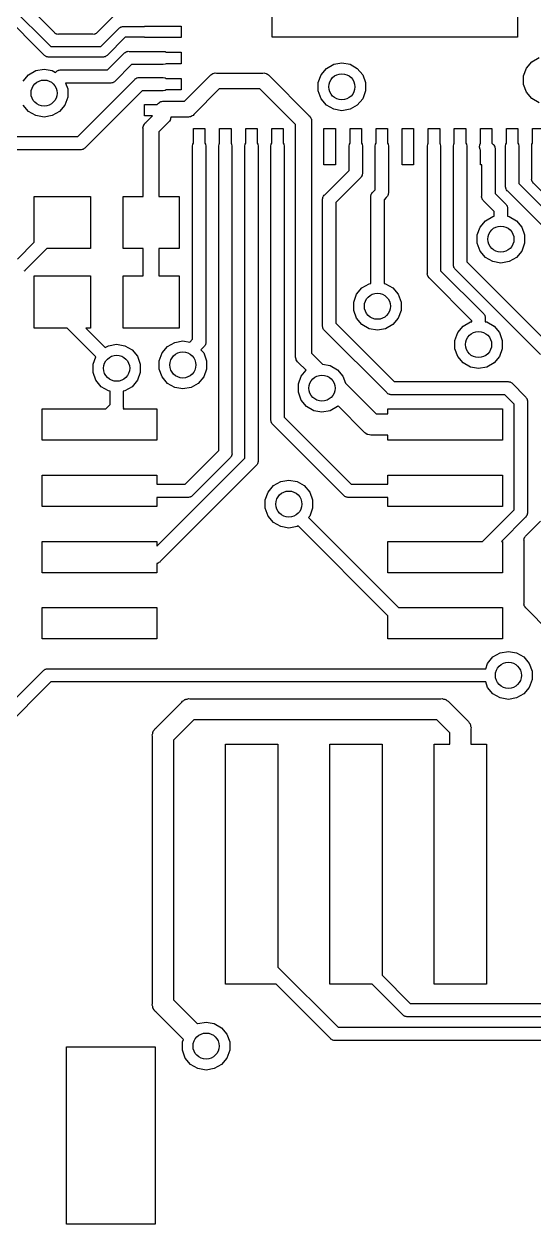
# Model space of a CAD drawing. Extents: x 106.7 to 190.8, y -131.8 to -78.3.
# Drawn here: x 141.14 to 150.91, y -131.76 to -108.75 of the extents above; entities that cross this region are included whole.
import ezdxf

# ---------------------------------------------------------------- set-up
doc = ezdxf.new("R2010")
doc.units = 0
doc.header["$MEASUREMENT"] = 0
doc.layers.add('BLACK', color=7, linetype='CONTINUOUS')

msp = doc.modelspace()

# ---------------------------------------------------------------- linework, layer by layer
at = {"layer": 'BLACK', "linetype": 'CONTINUOUS'}
for p, q in [((145.897, -109.005), (145.897, -104.305)), ((150.597, -104.305), (150.597, -109.005)), ((141.719, -108.918), (141.003, -108.202)), ((141.532, -109.354), (140.737, -108.56)), ((140.881, -108.416), (141.649, -109.184)), ((142.95, -108.506), (142.539, -108.918)), ((142.96, -108.836), (142.969, -108.826)), ((142.969, -108.826), (142.98, -108.819)), ((142.98, -108.819), (142.991, -108.811)), ((142.991, -108.811), (142.996, -108.81)), ((142.996, -108.81), (143, -108.808)), ((143, -108.808), (143.013, -108.805)), ((143.013, -108.805), (143.026, -108.802)), ((143.026, -108.802), (143.04, -108.803)), ((143.04, -108.803), (143.447, -108.803)), ((143.447, -108.803), (143.447, -108.795)), ((143.447, -108.795), (144.147, -108.795)), ((144.147, -108.795), (144.147, -109.015)), ((141.728, -108.928), (141.719, -108.918)), ((141.739, -108.935), (141.728, -108.928)), ((141.75, -108.943), (141.739, -108.935)), ((141.755, -108.944), (141.75, -108.943)), ((141.759, -108.946), (141.755, -108.944)), ((141.772, -108.948), (141.759, -108.946)), ((141.785, -108.952), (141.772, -108.948)), ((141.798, -108.951), (141.785, -108.952)), ((142.459, -108.951), (141.798, -108.951)), ((142.473, -108.952), (142.459, -108.951)), ((142.486, -108.948), (142.473, -108.952)), ((142.499, -108.946), (142.486, -108.948)), ((142.503, -108.944), (142.499, -108.946)), ((142.507, -108.943), (142.503, -108.944)), ((142.518, -108.935), (142.507, -108.943)), ((142.53, -108.928), (142.518, -108.935)), ((142.539, -108.918), (142.53, -108.928)), ((142.612, -109.184), (142.96, -108.836)), ((143.077, -109.006), (142.729, -109.354)), ((143.447, -109.006), (143.077, -109.006)), ((143.447, -109.015), (143.447, -109.006)), ((144.147, -109.015), (143.447, -109.015)), ((150.597, -109.005), (145.897, -109.005)), ((141.649, -109.184), (142.612, -109.184)), ((143.079, -109.297), (143.093, -109.288)), ((143.093, -109.288), (143.099, -109.286)), ((143.099, -109.286), (143.103, -109.283)), ((143.103, -109.283), (143.12, -109.28)), ((143.12, -109.28), (143.136, -109.276)), ((143.136, -109.276), (143.153, -109.278)), ((143.153, -109.278), (143.808, -109.278)), ((143.808, -109.278), (143.841, -109.283)), ((143.841, -109.283), (143.861, -109.295)), ((141.541, -109.365), (141.532, -109.354)), ((141.552, -109.371), (141.541, -109.365)), ((141.563, -109.379), (141.552, -109.371)), ((141.568, -109.38), (141.563, -109.379)), ((141.572, -109.383), (141.568, -109.38)), ((141.585, -109.385), (141.572, -109.383)), ((141.598, -109.388), (141.585, -109.385)), ((141.612, -109.387), (141.598, -109.388)), ((142.65, -109.387), (141.612, -109.387)), ((142.663, -109.388), (142.65, -109.387)), ((142.676, -109.385), (142.663, -109.388)), ((142.689, -109.383), (142.676, -109.385)), ((142.693, -109.38), (142.689, -109.383)), ((142.698, -109.379), (142.693, -109.38)), ((142.709, -109.371), (142.698, -109.379)), ((142.72, -109.365), (142.709, -109.371)), ((142.729, -109.354), (142.72, -109.365)), ((142.739, -109.633), (143.054, -109.319)), ((143.054, -109.319), (143.065, -109.306)), ((143.065, -109.306), (143.079, -109.297)), ((143.861, -109.515), (143.841, -109.526)), ((143.861, -109.295), (144.147, -109.295)), ((144.147, -109.515), (143.861, -109.515)), ((144.147, -109.295), (144.147, -109.515)), ((147.074, -109.524), (147.231, -109.496)), ((147.231, -109.496), (147.388, -109.524)), ((150.77, -109.6), (150.872, -109.477)), ((150.872, -109.477), (151.011, -109.397)), ((141.124, -109.848), (141.226, -109.725)), ((141.226, -109.725), (141.365, -109.645)), ((141.365, -109.645), (141.522, -109.617)), ((141.522, -109.617), (141.679, -109.645)), ((141.679, -109.645), (141.74, -109.68)), ((141.74, -109.68), (141.746, -109.674)), ((141.746, -109.674), (141.757, -109.661)), ((141.757, -109.661), (141.771, -109.653)), ((141.771, -109.653), (141.785, -109.643)), ((141.785, -109.643), (141.791, -109.642)), ((141.791, -109.642), (141.795, -109.639)), ((141.795, -109.639), (141.812, -109.636)), ((141.812, -109.636), (141.828, -109.632)), ((141.828, -109.632), (141.845, -109.633)), ((141.845, -109.633), (142.739, -109.633)), ((143.2, -109.532), (142.886, -109.846)), ((143.808, -109.532), (143.2, -109.532)), ((143.841, -109.526), (143.808, -109.532)), ((144.214, -110.235), (144.706, -109.743)), ((144.706, -109.743), (144.719, -109.728)), ((144.719, -109.728), (144.736, -109.718)), ((144.736, -109.718), (144.753, -109.706)), ((144.753, -109.706), (144.759, -109.704)), ((144.759, -109.704), (144.765, -109.701)), ((144.765, -109.701), (144.785, -109.698)), ((144.785, -109.698), (144.805, -109.692)), ((144.805, -109.692), (144.825, -109.694)), ((144.825, -109.694), (145.717, -109.694)), ((145.717, -109.694), (145.737, -109.692)), ((145.737, -109.692), (145.757, -109.698)), ((145.757, -109.698), (145.777, -109.701)), ((145.777, -109.701), (145.783, -109.704)), ((145.783, -109.704), (145.789, -109.706)), ((145.789, -109.706), (145.806, -109.718)), ((145.806, -109.718), (145.823, -109.728)), ((145.823, -109.728), (145.836, -109.743)), ((145.836, -109.743), (146.6, -110.507)), ((146.778, -109.877), (146.833, -109.727)), ((146.833, -109.727), (146.935, -109.604)), ((146.935, -109.604), (147.074, -109.524)), ((147.388, -109.524), (147.527, -109.604)), ((147.527, -109.604), (147.63, -109.727)), ((147.63, -109.727), (147.684, -109.877)), ((150.715, -109.75), (150.77, -109.6)), ((150.715, -109.91), (150.715, -109.75)), ((142.787, -109.887), (141.935, -109.887)), ((141.935, -109.887), (141.975, -109.998)), ((142.168, -110.909), (143.259, -109.819)), ((142.803, -109.889), (142.787, -109.887)), ((142.82, -109.884), (142.803, -109.889)), ((142.836, -109.881), (142.82, -109.884)), ((142.841, -109.878), (142.836, -109.881)), ((142.847, -109.877), (142.841, -109.878)), ((142.86, -109.867), (142.847, -109.877)), ((142.875, -109.859), (142.86, -109.867)), ((142.886, -109.846), (142.875, -109.859)), ((143.259, -109.819), (143.27, -109.806)), ((143.27, -109.806), (143.284, -109.797)), ((143.284, -109.797), (143.298, -109.788)), ((143.298, -109.788), (143.304, -109.786)), ((143.304, -109.786), (143.308, -109.783)), ((143.308, -109.783), (143.325, -109.78)), ((143.325, -109.78), (143.341, -109.776)), ((143.341, -109.776), (143.358, -109.778)), ((143.358, -109.778), (143.808, -109.778)), ((143.808, -109.778), (143.841, -109.783)), ((143.841, -109.783), (143.861, -109.795)), ((143.861, -109.795), (144.147, -109.795)), ((144.147, -109.795), (144.147, -110.015)), ((146.778, -110.037), (146.778, -109.877)), ((147.684, -109.877), (147.684, -110.037)), ((150.77, -110.06), (150.715, -109.91)), ((141.975, -110.158), (141.921, -110.308)), ((141.975, -109.998), (141.975, -110.158)), ((143.405, -110.032), (142.315, -111.122)), ((143.808, -110.032), (143.405, -110.032)), ((143.841, -110.026), (143.808, -110.032)), ((143.861, -110.015), (143.841, -110.026)), ((144.147, -110.015), (143.861, -110.015)), ((144.881, -109.999), (144.39, -110.49)), ((145.661, -109.999), (144.881, -109.999)), ((146.345, -110.683), (145.661, -109.999)), ((146.833, -110.187), (146.778, -110.037)), ((146.935, -110.309), (146.833, -110.187)), ((147.63, -110.187), (147.527, -110.309)), ((147.684, -110.037), (147.63, -110.187)), ((150.872, -110.182), (150.77, -110.06)), ((151.011, -110.262), (150.872, -110.182)), ((141.226, -110.43), (141.124, -110.308)), ((141.365, -110.51), (141.226, -110.43)), ((141.818, -110.43), (141.679, -110.51)), ((141.921, -110.308), (141.818, -110.43)), ((143.447, -110.515), (143.447, -110.295)), ((143.447, -110.295), (143.691, -110.295)), ((143.691, -110.295), (143.694, -110.292)), ((143.694, -110.292), (143.702, -110.284)), ((143.702, -110.284), (143.715, -110.269)), ((143.715, -110.269), (143.733, -110.259)), ((143.733, -110.259), (143.749, -110.247)), ((143.749, -110.247), (143.756, -110.245)), ((143.756, -110.245), (143.762, -110.242)), ((143.762, -110.242), (143.781, -110.238)), ((143.781, -110.238), (143.801, -110.233)), ((143.801, -110.233), (143.821, -110.235)), ((143.821, -110.235), (144.214, -110.235)), ((147.074, -110.389), (146.935, -110.309)), ((147.231, -110.417), (147.074, -110.389)), ((147.388, -110.389), (147.231, -110.417)), ((147.527, -110.309), (147.388, -110.389)), ((141.522, -110.538), (141.365, -110.51)), ((141.679, -110.51), (141.522, -110.538)), ((143.444, -110.674), (143.454, -110.657)), ((143.599, -110.515), (143.447, -110.515)), ((143.454, -110.657), (143.47, -110.644)), ((143.47, -110.644), (143.599, -110.515)), ((143.9, -110.644), (143.725, -110.819)), ((143.916, -110.631), (143.9, -110.644)), ((143.926, -110.614), (143.916, -110.631)), ((143.937, -110.597), (143.926, -110.614)), ((143.939, -110.59), (143.937, -110.597)), ((143.943, -110.585), (143.939, -110.59)), ((143.946, -110.565), (143.943, -110.585)), ((143.951, -110.545), (143.946, -110.565)), ((144.271, -110.54), (143.951, -110.54)), ((143.951, -110.54), (143.951, -110.545)), ((144.291, -110.541), (144.271, -110.54)), ((144.31, -110.536), (144.291, -110.541)), ((144.33, -110.533), (144.31, -110.536)), ((144.336, -110.529), (144.33, -110.533)), ((144.343, -110.527), (144.336, -110.529)), ((144.359, -110.516), (144.343, -110.527)), ((144.377, -110.506), (144.359, -110.516)), ((144.39, -110.49), (144.377, -110.506)), ((146.6, -110.507), (146.616, -110.52)), ((146.616, -110.52), (146.626, -110.538)), ((146.626, -110.538), (146.637, -110.554)), ((146.637, -110.554), (146.639, -110.561)), ((146.639, -110.561), (146.643, -110.567)), ((146.643, -110.567), (146.646, -110.587)), ((146.646, -110.587), (146.651, -110.606)), ((146.651, -110.606), (146.649, -110.626)), ((146.649, -110.626), (146.649, -115.065)), ((143.418, -110.743), (143.424, -110.723)), ((143.42, -110.763), (143.418, -110.743)), ((143.42, -112.06), (143.42, -110.763)), ((143.424, -110.723), (143.427, -110.703)), ((143.427, -110.703), (143.431, -110.697)), ((143.431, -110.697), (143.432, -110.691)), ((143.432, -110.691), (143.444, -110.674)), ((143.725, -110.819), (143.725, -112.06)), ((144.387, -111.041), (144.387, -110.755)), ((144.387, -110.755), (144.607, -110.755)), ((144.607, -110.755), (144.607, -111.041)), ((144.887, -111.041), (144.887, -110.755)), ((144.887, -110.755), (145.107, -110.755)), ((145.107, -110.755), (145.107, -111.041)), ((145.387, -111.041), (145.387, -110.755)), ((145.387, -110.755), (145.607, -110.755)), ((145.607, -110.755), (145.607, -111.041)), ((145.887, -111.041), (145.887, -110.755)), ((145.887, -110.755), (146.107, -110.755)), ((146.107, -110.755), (146.107, -111.041)), ((146.345, -111.091), (146.345, -110.683)), ((146.887, -111.455), (146.887, -110.755)), ((146.887, -110.755), (147.107, -110.755)), ((147.107, -110.755), (147.107, -111.455)), ((147.387, -111.041), (147.387, -110.755)), ((147.387, -110.755), (147.607, -110.755)), ((147.607, -110.755), (147.607, -111.041)), ((147.887, -111.041), (147.887, -110.755)), ((147.887, -110.755), (148.107, -110.755)), ((148.107, -110.755), (148.107, -111.041)), ((148.387, -111.455), (148.387, -110.755)), ((148.387, -110.755), (148.607, -110.755)), ((148.607, -110.755), (148.607, -111.455)), ((148.887, -111.041), (148.887, -110.755)), ((148.887, -110.755), (149.107, -110.755)), ((149.107, -110.755), (149.107, -111.041)), ((149.387, -111.041), (149.387, -110.755)), ((149.387, -110.755), (149.607, -110.755)), ((149.607, -110.755), (149.607, -111.041)), ((149.887, -111.04), (149.887, -110.755)), ((149.887, -110.755), (150.107, -110.755)), ((150.107, -110.755), (150.107, -111.035)), ((150.387, -111.041), (150.387, -110.755)), ((150.387, -110.755), (150.607, -110.755)), ((150.607, -110.755), (150.607, -111.041)), ((150.887, -111.041), (150.887, -110.755)), ((150.887, -110.755), (151.107, -110.755)), ((133.441, -110.909), (142.168, -110.909)), ((142.315, -111.122), (142.304, -111.135)), ((144.37, -111.093), (144.376, -111.06)), ((144.37, -114.797), (144.37, -111.093)), ((144.376, -111.06), (144.387, -111.041)), ((144.607, -111.041), (144.618, -111.06)), ((144.618, -111.06), (144.624, -111.093)), ((144.624, -111.093), (144.624, -114.844)), ((144.87, -111.093), (144.876, -111.06)), ((144.87, -116.933), (144.87, -111.093)), ((144.876, -111.06), (144.887, -111.041)), ((145.107, -111.041), (145.118, -111.06)), ((145.118, -111.06), (145.124, -111.093)), ((145.124, -111.093), (145.124, -116.98)), ((145.37, -111.093), (145.376, -111.06)), ((145.37, -117.079), (145.37, -111.093)), ((145.376, -111.06), (145.387, -111.041)), ((145.607, -111.041), (145.618, -111.06)), ((145.618, -111.06), (145.624, -111.093)), ((145.624, -111.093), (145.624, -117.127)), ((145.87, -111.093), (145.876, -111.06)), ((145.87, -116.337), (145.87, -111.093)), ((145.876, -111.06), (145.887, -111.041)), ((146.107, -111.041), (146.118, -111.06)), ((146.118, -111.06), (146.124, -111.093)), ((146.124, -111.093), (146.124, -116.29)), ((146.345, -115.121), (146.345, -111.091)), ((146.345, -111.091), (146.345, -111.091)), ((147.37, -111.093), (147.376, -111.06)), ((147.37, -111.56), (147.37, -111.093)), ((147.376, -111.06), (147.387, -111.041)), ((147.607, -111.041), (147.618, -111.06)), ((147.618, -111.06), (147.624, -111.093)), ((147.624, -111.093), (147.624, -111.607)), ((147.87, -111.093), (147.876, -111.06)), ((147.87, -111.932), (147.87, -111.093)), ((147.876, -111.06), (147.887, -111.041)), ((148.107, -111.041), (148.118, -111.06)), ((148.118, -111.06), (148.124, -111.093)), ((148.124, -111.093), (148.124, -111.979)), ((148.87, -111.093), (148.876, -111.06)), ((148.87, -113.53), (148.87, -111.093)), ((148.876, -111.06), (148.887, -111.041)), ((149.107, -111.041), (149.118, -111.06)), ((149.118, -111.06), (149.124, -111.093)), ((149.124, -111.093), (149.124, -113.483)), ((149.37, -111.093), (149.376, -111.06)), ((149.37, -113.36), (149.37, -111.093)), ((149.376, -111.06), (149.387, -111.041)), ((149.607, -111.041), (149.618, -111.06)), ((149.618, -111.06), (149.624, -111.093)), ((149.624, -111.093), (149.624, -113.313)), ((149.869, -111.116), (149.873, -111.071)), ((149.88, -111.159), (149.869, -111.116)), ((149.873, -111.071), (149.887, -111.04)), ((150.107, -111.035), (150.126, -111.054)), ((150.126, -111.054), (150.139, -111.065)), ((150.139, -111.065), (150.147, -111.079)), ((150.147, -111.079), (150.157, -111.093)), ((150.157, -111.093), (150.158, -111.098)), ((150.158, -111.098), (150.161, -111.103)), ((150.161, -111.103), (150.164, -111.12)), ((150.164, -111.12), (150.168, -111.136)), ((150.37, -111.093), (150.376, -111.06)), ((150.37, -111.86), (150.37, -111.093)), ((150.376, -111.06), (150.387, -111.041)), ((150.607, -111.041), (150.618, -111.06)), ((150.618, -111.06), (150.624, -111.093)), ((150.624, -111.093), (150.624, -111.813)), ((150.87, -111.093), (150.876, -111.06)), ((150.87, -111.714), (150.87, -111.093)), ((150.876, -111.06), (150.887, -111.041)), ((142.216, -111.163), (133.403, -111.163)), ((142.232, -111.165), (142.216, -111.163)), ((142.249, -111.16), (142.232, -111.165)), ((142.265, -111.157), (142.249, -111.16)), ((142.27, -111.154), (142.265, -111.157)), ((142.276, -111.153), (142.27, -111.154)), ((142.289, -111.143), (142.276, -111.153)), ((142.304, -111.135), (142.289, -111.143)), ((149.887, -111.169), (149.88, -111.159)), ((149.887, -111.455), (149.887, -111.169)), ((150.168, -111.136), (150.167, -111.153)), ((150.167, -111.153), (150.167, -112.003)), ((147.107, -111.455), (146.887, -111.455)), ((146.903, -112.027), (147.37, -111.56)), ((148.607, -111.455), (148.387, -111.455)), ((149.913, -111.455), (149.887, -111.455)), ((149.913, -112.05), (149.913, -111.455)), ((147.583, -111.706), (147.116, -112.173)), ((147.596, -111.695), (147.583, -111.706)), ((147.604, -111.681), (147.596, -111.695)), ((147.614, -111.667), (147.604, -111.681)), ((147.615, -111.662), (147.614, -111.667)), ((147.618, -111.657), (147.615, -111.662)), ((147.621, -111.64), (147.618, -111.657)), ((147.626, -111.624), (147.621, -111.64)), ((147.624, -111.607), (147.626, -111.624)), ((150.624, -111.813), (152.359, -113.548)), ((150.869, -111.731), (150.87, -111.714)), ((150.873, -111.747), (150.869, -111.731)), ((150.876, -111.763), (150.873, -111.747)), ((150.879, -111.768), (150.876, -111.763)), ((150.88, -111.774), (150.879, -111.768)), ((150.89, -111.788), (150.88, -111.774)), ((150.898, -111.802), (150.89, -111.788)), ((150.911, -111.813), (150.898, -111.802)), ((152.603, -113.505), (150.911, -111.813)), ((146.872, -112.066), (146.882, -112.052)), ((146.882, -112.052), (146.89, -112.038)), ((146.89, -112.038), (146.903, -112.027)), ((147.784, -112.058), (147.788, -112.042)), ((147.788, -112.042), (147.791, -112.026)), ((147.791, -112.026), (147.794, -112.021)), ((147.794, -112.021), (147.795, -112.015)), ((147.795, -112.015), (147.805, -112.001)), ((147.805, -112.001), (147.813, -111.987)), ((147.813, -111.987), (147.826, -111.976)), ((147.826, -111.976), (147.87, -111.932)), ((148.104, -112.053), (148.096, -112.067)), ((148.114, -112.039), (148.104, -112.053)), ((148.115, -112.034), (148.114, -112.039)), ((148.118, -112.029), (148.115, -112.034)), ((148.121, -112.012), (148.118, -112.029)), ((148.126, -111.996), (148.121, -112.012)), ((148.124, -111.979), (148.126, -111.996)), ((149.911, -112.067), (149.913, -112.05)), ((150.167, -112.003), (150.366, -112.202)), ((150.369, -111.877), (150.37, -111.86)), ((150.373, -111.893), (150.369, -111.877)), ((150.376, -111.91), (150.373, -111.893)), ((150.379, -111.915), (150.376, -111.91)), ((150.38, -111.92), (150.379, -111.915)), ((150.39, -111.934), (150.38, -111.92)), ((150.398, -111.949), (150.39, -111.934)), ((150.411, -111.96), (150.398, -111.949)), ((152.146, -113.694), (150.411, -111.96)), ((141.335, -112.938), (141.335, -112.06)), ((141.335, -112.06), (142.41, -112.06)), ((142.41, -112.06), (142.41, -113.06)), ((143.035, -113.06), (143.035, -112.06)), ((143.035, -112.06), (143.42, -112.06)), ((143.725, -112.06), (144.11, -112.06)), ((144.11, -112.06), (144.11, -113.06)), ((146.861, -112.109), (146.865, -112.093)), ((146.862, -112.126), (146.861, -112.109)), ((146.862, -114.535), (146.862, -112.126)), ((146.865, -112.093), (146.868, -112.076)), ((146.868, -112.076), (146.871, -112.072)), ((146.871, -112.072), (146.872, -112.066)), ((147.116, -112.173), (147.116, -114.488)), ((147.785, -112.075), (147.784, -112.058)), ((147.785, -113.727), (147.785, -112.075)), ((148.083, -112.078), (148.039, -112.122)), ((148.039, -112.122), (148.039, -113.727)), ((148.096, -112.067), (148.083, -112.078)), ((149.916, -112.083), (149.911, -112.067)), ((149.919, -112.099), (149.916, -112.083)), ((149.922, -112.104), (149.919, -112.099)), ((149.923, -112.11), (149.922, -112.104)), ((149.933, -112.124), (149.923, -112.11)), ((149.941, -112.138), (149.933, -112.124)), ((149.954, -112.149), (149.941, -112.138)), ((150.153, -112.349), (149.954, -112.149)), ((150.366, -112.202), (150.379, -112.213)), ((150.379, -112.213), (150.388, -112.228)), ((150.388, -112.228), (150.397, -112.241)), ((150.397, -112.241), (150.399, -112.247)), ((150.399, -112.247), (150.402, -112.252)), ((150.402, -112.252), (150.405, -112.268)), ((150.405, -112.268), (150.409, -112.285)), ((149.985, -112.525), (150.123, -112.445)), ((150.123, -112.445), (150.153, -112.44)), ((150.153, -112.44), (150.153, -112.349)), ((150.409, -112.285), (150.407, -112.301)), ((150.407, -112.301), (150.407, -112.44)), ((150.407, -112.44), (150.438, -112.445)), ((150.438, -112.445), (150.576, -112.525)), ((149.827, -112.798), (149.882, -112.648)), ((149.882, -112.648), (149.985, -112.525)), ((150.576, -112.525), (150.679, -112.648)), ((150.679, -112.648), (150.734, -112.798)), ((141.014, -113.259), (141.335, -112.938)), ((149.827, -112.958), (149.827, -112.798)), ((149.882, -113.108), (149.827, -112.958)), ((150.734, -112.958), (150.679, -113.108)), ((150.734, -112.798), (150.734, -112.958)), ((141.572, -113.06), (141.16, -113.471)), ((142.41, -113.06), (141.572, -113.06)), ((143.42, -113.06), (143.035, -113.06)), ((143.42, -113.584), (143.42, -113.06)), ((144.11, -113.06), (143.725, -113.06)), ((143.725, -113.06), (143.725, -113.584)), ((149.985, -113.23), (149.882, -113.108)), ((150.679, -113.108), (150.576, -113.23)), ((149.369, -113.377), (149.37, -113.36)), ((149.373, -113.393), (149.369, -113.377)), ((149.376, -113.41), (149.373, -113.393)), ((149.379, -113.415), (149.376, -113.41)), ((149.38, -113.42), (149.379, -113.415)), ((149.39, -113.434), (149.38, -113.42)), ((149.398, -113.448), (149.39, -113.434)), ((149.624, -113.313), (151.254, -114.943)), ((150.123, -113.31), (149.985, -113.23)), ((150.28, -113.338), (150.123, -113.31)), ((150.438, -113.31), (150.28, -113.338)), ((150.576, -113.23), (150.438, -113.31)), ((141.15, -113.484), (141.135, -113.493)), ((141.16, -113.471), (141.15, -113.484)), ((141.335, -114.584), (141.335, -113.584)), ((141.335, -113.584), (142.41, -113.584)), ((142.41, -113.584), (142.41, -114.584)), ((143.035, -114.584), (143.035, -113.584)), ((143.035, -113.584), (143.42, -113.584)), ((143.725, -113.584), (144.11, -113.584)), ((144.11, -113.584), (144.11, -114.584)), ((148.869, -113.547), (148.87, -113.53)), ((148.873, -113.563), (148.869, -113.547)), ((148.876, -113.58), (148.873, -113.563)), ((148.879, -113.585), (148.876, -113.58)), ((148.88, -113.59), (148.879, -113.585)), ((148.89, -113.604), (148.88, -113.59)), ((148.898, -113.619), (148.89, -113.604)), ((148.911, -113.629), (148.898, -113.619)), ((149.725, -114.443), (148.911, -113.629)), ((149.124, -113.483), (149.938, -114.297)), ((149.411, -113.459), (149.398, -113.448)), ((151.041, -115.089), (149.411, -113.459)), ((147.514, -113.935), (147.616, -113.813)), ((147.616, -113.813), (147.755, -113.733)), ((147.755, -113.733), (147.785, -113.727)), ((148.039, -113.727), (148.069, -113.733)), ((148.069, -113.733), (148.208, -113.813)), ((148.208, -113.813), (148.311, -113.935)), ((147.459, -114.085), (147.514, -113.935)), ((147.459, -114.245), (147.459, -114.085)), ((148.311, -113.935), (148.365, -114.085)), ((148.365, -114.085), (148.365, -114.245)), ((147.514, -114.395), (147.459, -114.245)), ((148.365, -114.245), (148.311, -114.395)), ((149.938, -114.297), (149.951, -114.308)), ((149.951, -114.308), (149.959, -114.322)), ((149.959, -114.322), (149.969, -114.336)), ((149.969, -114.336), (149.97, -114.342)), ((149.97, -114.342), (149.973, -114.346)), ((149.973, -114.346), (149.976, -114.363)), ((141.963, -114.584), (141.335, -114.584)), ((142.512, -115.132), (141.963, -114.584)), ((142.41, -114.584), (142.323, -114.584)), ((142.323, -114.584), (142.695, -114.957)), ((144.11, -114.584), (143.035, -114.584)), ((146.861, -114.552), (146.862, -114.535)), ((146.865, -114.568), (146.861, -114.552)), ((146.868, -114.585), (146.865, -114.568)), ((147.116, -114.488), (148.236, -115.608)), ((147.616, -114.518), (147.514, -114.395)), ((147.755, -114.598), (147.616, -114.518)), ((148.208, -114.518), (148.069, -114.598)), ((148.311, -114.395), (148.208, -114.518)), ((149.453, -114.669), (149.556, -114.546)), ((149.556, -114.546), (149.695, -114.466)), ((149.695, -114.466), (149.725, -114.461)), ((149.725, -114.461), (149.725, -114.443)), ((149.976, -114.363), (149.98, -114.379)), ((149.98, -114.379), (149.979, -114.396)), ((149.979, -114.396), (149.979, -114.461)), ((149.979, -114.461), (150.009, -114.466)), ((150.009, -114.466), (150.148, -114.546)), ((150.148, -114.546), (150.251, -114.669)), ((144.314, -114.853), (144.37, -114.797)), ((146.871, -114.59), (146.868, -114.585)), ((146.872, -114.595), (146.871, -114.59)), ((146.882, -114.609), (146.872, -114.595)), ((146.89, -114.623), (146.882, -114.609)), ((146.903, -114.634), (146.89, -114.623)), ((148.09, -115.821), (146.903, -114.634)), ((147.912, -114.625), (147.755, -114.598)), ((148.069, -114.598), (147.912, -114.625)), ((149.399, -114.819), (149.453, -114.669)), ((150.251, -114.669), (150.305, -114.819)), ((142.695, -114.957), (142.756, -114.922)), ((142.756, -114.922), (142.913, -114.894)), ((142.913, -114.894), (143.07, -114.922)), ((143.07, -114.922), (143.209, -115.002)), ((143.209, -115.002), (143.312, -115.124)), ((143.785, -115.061), (143.887, -114.938)), ((143.887, -114.938), (144.026, -114.858)), ((144.026, -114.858), (144.183, -114.83)), ((144.183, -114.83), (144.314, -114.853)), ((144.583, -114.943), (144.529, -114.998)), ((144.529, -114.998), (144.582, -115.061)), ((144.596, -114.932), (144.583, -114.943)), ((144.604, -114.918), (144.596, -114.932)), ((144.614, -114.904), (144.604, -114.918)), ((144.615, -114.899), (144.614, -114.904)), ((144.618, -114.894), (144.615, -114.899)), ((144.621, -114.877), (144.618, -114.894)), ((144.626, -114.861), (144.621, -114.877)), ((144.624, -114.844), (144.626, -114.861)), ((149.399, -114.979), (149.399, -114.819)), ((149.453, -115.129), (149.399, -114.979)), ((150.305, -114.979), (150.251, -115.129)), ((150.305, -114.819), (150.305, -114.979)), ((142.46, -115.274), (142.512, -115.132)), ((142.46, -115.434), (142.46, -115.274)), ((143.312, -115.124), (143.366, -115.274)), ((143.366, -115.274), (143.366, -115.434)), ((143.73, -115.211), (143.785, -115.061)), ((143.73, -115.371), (143.73, -115.211)), ((144.582, -115.061), (144.636, -115.211)), ((144.636, -115.211), (144.636, -115.371)), ((146.343, -115.142), (146.345, -115.121)), ((146.348, -115.161), (146.343, -115.142)), ((146.352, -115.181), (146.348, -115.161)), ((146.355, -115.187), (146.352, -115.181)), ((146.357, -115.194), (146.355, -115.187)), ((146.368, -115.21), (146.357, -115.194)), ((146.379, -115.228), (146.368, -115.21)), ((146.394, -115.241), (146.379, -115.228)), ((146.546, -115.392), (146.394, -115.241)), ((146.649, -115.065), (146.861, -115.277)), ((149.556, -115.251), (149.453, -115.129)), ((149.695, -115.331), (149.556, -115.251)), ((150.148, -115.251), (150.009, -115.331)), ((150.251, -115.129), (150.148, -115.251)), ((142.515, -115.584), (142.46, -115.434)), ((143.366, -115.434), (143.312, -115.584)), ((143.785, -115.521), (143.73, -115.371)), ((144.636, -115.371), (144.582, -115.521)), ((146.397, -115.655), (146.452, -115.505)), ((146.452, -115.505), (146.546, -115.392)), ((146.861, -115.277), (147.007, -115.303)), ((147.007, -115.303), (147.146, -115.383)), ((147.146, -115.383), (147.249, -115.505)), ((147.249, -115.505), (147.299, -115.642)), ((149.852, -115.359), (149.695, -115.331)), ((150.009, -115.331), (149.852, -115.359)), ((142.617, -115.707), (142.515, -115.584)), ((142.756, -115.787), (142.617, -115.707)), ((143.209, -115.707), (143.07, -115.787)), ((143.312, -115.584), (143.209, -115.707)), ((143.887, -115.643), (143.785, -115.521)), ((144.026, -115.723), (143.887, -115.643)), ((144.183, -115.751), (144.026, -115.723)), ((144.34, -115.723), (144.183, -115.751)), ((144.479, -115.643), (144.34, -115.723)), ((144.582, -115.521), (144.479, -115.643)), ((146.397, -115.815), (146.397, -115.655)), ((147.299, -115.642), (147.887, -116.23)), ((148.236, -115.608), (150.401, -115.608)), ((150.401, -115.608), (150.417, -115.607)), ((150.417, -115.607), (150.434, -115.611)), ((150.434, -115.611), (150.45, -115.614)), ((150.45, -115.614), (150.455, -115.617)), ((150.455, -115.617), (150.461, -115.618)), ((150.461, -115.618), (150.474, -115.628)), ((150.474, -115.628), (150.489, -115.636)), ((150.489, -115.636), (150.5, -115.649)), ((150.5, -115.649), (150.746, -115.895)), ((142.786, -115.792), (142.756, -115.787)), ((142.786, -116.05), (142.786, -115.792)), ((143.07, -115.787), (143.04, -115.792)), ((143.04, -115.792), (143.04, -116.098)), ((146.452, -115.965), (146.397, -115.815)), ((146.554, -116.088), (146.452, -115.965)), ((148.101, -115.834), (148.09, -115.821)), ((148.115, -115.842), (148.101, -115.834)), ((148.129, -115.852), (148.115, -115.842)), ((148.135, -115.853), (148.129, -115.852)), ((148.139, -115.856), (148.135, -115.853)), ((148.156, -115.859), (148.139, -115.856)), ((148.172, -115.864), (148.156, -115.859)), ((148.189, -115.862), (148.172, -115.864)), ((150.353, -115.862), (148.189, -115.862)), ((150.533, -116.042), (150.353, -115.862)), ((150.746, -115.895), (150.759, -115.906)), ((150.759, -115.906), (150.767, -115.921)), ((150.767, -115.921), (150.777, -115.935)), ((150.777, -115.935), (150.778, -115.94)), ((150.778, -115.94), (150.781, -115.945)), ((150.781, -115.945), (150.784, -115.962)), ((150.784, -115.962), (150.789, -115.978)), ((141.483, -116.734), (141.483, -116.134)), ((141.483, -116.134), (142.703, -116.134)), ((142.703, -116.134), (142.786, -116.05)), ((143.042, -116.114), (143.037, -116.131)), ((143.037, -116.131), (143.037, -116.134)), ((143.037, -116.134), (143.683, -116.134)), ((143.04, -116.098), (143.042, -116.114)), ((143.683, -116.134), (143.683, -116.734)), ((146.693, -116.168), (146.554, -116.088)), ((146.85, -116.195), (146.693, -116.168)), ((147.007, -116.168), (146.85, -116.195)), ((147.146, -116.088), (147.007, -116.168)), ((147.157, -116.075), (147.146, -116.088)), ((147.653, -116.571), (147.157, -116.075)), ((148.113, -116.23), (148.113, -116.134)), ((148.113, -116.134), (150.313, -116.134)), ((150.313, -116.134), (150.313, -116.734)), ((150.533, -118.07), (150.533, -116.042)), ((150.789, -115.978), (150.787, -115.995)), ((150.787, -115.995), (150.787, -118.118)), ((145.869, -116.354), (145.87, -116.337)), ((145.873, -116.37), (145.869, -116.354)), ((145.876, -116.387), (145.873, -116.37)), ((145.879, -116.392), (145.876, -116.387)), ((145.88, -116.397), (145.879, -116.392)), ((145.89, -116.411), (145.88, -116.397)), ((145.898, -116.425), (145.89, -116.411)), ((145.911, -116.436), (145.898, -116.425)), ((146.124, -116.29), (147.411, -117.577)), ((147.887, -116.23), (148.113, -116.23)), ((147.264, -117.789), (145.911, -116.436)), ((147.67, -116.592), (147.653, -116.571)), ((147.693, -116.605), (147.67, -116.592)), ((147.715, -116.621), (147.693, -116.605)), ((147.724, -116.623), (147.715, -116.621)), ((147.732, -116.627), (147.724, -116.623)), ((147.759, -116.632), (147.732, -116.627)), ((147.785, -116.639), (147.759, -116.632)), ((147.811, -116.637), (147.785, -116.639)), ((148.113, -116.637), (147.811, -116.637)), ((148.113, -116.734), (148.113, -116.637)), ((143.683, -116.734), (141.483, -116.734)), ((150.313, -116.734), (148.113, -116.734)), ((143.683, -118.767), (145.37, -117.079)), ((144.226, -117.577), (144.87, -116.933)), ((145.083, -117.079), (144.373, -117.789)), ((145.096, -117.068), (145.083, -117.079)), ((145.104, -117.054), (145.096, -117.068)), ((145.114, -117.04), (145.104, -117.054)), ((145.115, -117.035), (145.114, -117.04)), ((145.118, -117.03), (145.115, -117.035)), ((145.121, -117.013), (145.118, -117.03)), ((145.126, -116.997), (145.121, -117.013)), ((145.124, -116.98), (145.126, -116.997)), ((145.583, -117.226), (143.749, -119.059)), ((145.596, -117.215), (145.583, -117.226)), ((145.604, -117.2), (145.596, -117.215)), ((145.614, -117.187), (145.604, -117.2)), ((145.615, -117.181), (145.614, -117.187)), ((145.618, -117.176), (145.615, -117.181)), ((145.621, -117.16), (145.618, -117.176)), ((145.626, -117.143), (145.621, -117.16)), ((145.624, -117.127), (145.626, -117.143)), ((141.483, -118.004), (141.483, -117.404)), ((141.483, -117.404), (143.683, -117.404)), ((143.683, -117.404), (143.683, -117.577)), ((145.919, -117.605), (146.058, -117.525)), ((146.058, -117.525), (146.215, -117.497)), ((146.215, -117.497), (146.372, -117.525)), ((146.372, -117.525), (146.511, -117.605)), ((148.113, -117.577), (148.113, -117.404)), ((148.113, -117.404), (150.313, -117.404)), ((150.313, -117.404), (150.313, -118.004)), ((143.683, -117.577), (144.226, -117.577)), ((144.362, -117.802), (144.347, -117.811)), ((144.373, -117.789), (144.362, -117.802)), ((145.762, -117.878), (145.817, -117.728)), ((145.817, -117.728), (145.919, -117.605)), ((146.511, -117.605), (146.614, -117.728)), ((146.614, -117.728), (146.668, -117.878)), ((147.275, -117.802), (147.264, -117.789)), ((147.29, -117.811), (147.275, -117.802)), ((147.411, -117.577), (148.113, -117.577)), ((143.683, -118.004), (141.483, -118.004)), ((144.273, -117.831), (143.683, -117.831)), ((143.683, -117.831), (143.683, -118.004)), ((144.29, -117.832), (144.273, -117.831)), ((144.307, -117.828), (144.29, -117.832)), ((144.323, -117.825), (144.307, -117.828)), ((144.328, -117.822), (144.323, -117.825)), ((144.334, -117.82), (144.328, -117.822)), ((144.347, -117.811), (144.334, -117.82)), ((145.762, -118.038), (145.762, -117.878)), ((146.668, -117.878), (146.668, -118.038)), ((147.304, -117.82), (147.29, -117.811)), ((147.309, -117.822), (147.304, -117.82)), ((147.314, -117.825), (147.309, -117.822)), ((147.331, -117.828), (147.314, -117.825)), ((147.347, -117.832), (147.331, -117.828)), ((147.364, -117.831), (147.347, -117.832)), ((148.113, -117.831), (147.364, -117.831)), ((148.113, -118.004), (148.113, -117.831)), ((150.313, -118.004), (148.113, -118.004)), ((145.817, -118.188), (145.762, -118.038)), ((145.919, -118.31), (145.817, -118.188)), ((146.614, -118.188), (146.59, -118.216)), ((146.59, -118.216), (148.317, -119.944)), ((146.668, -118.038), (146.614, -118.188)), ((149.93, -118.674), (150.533, -118.07)), ((150.746, -118.217), (150.289, -118.674)), ((150.759, -118.206), (150.746, -118.217)), ((150.767, -118.191), (150.759, -118.206)), ((150.777, -118.178), (150.767, -118.191)), ((150.778, -118.172), (150.777, -118.178)), ((150.781, -118.167), (150.778, -118.172)), ((150.784, -118.151), (150.781, -118.167)), ((150.789, -118.134), (150.784, -118.151)), ((150.787, -118.118), (150.789, -118.134)), ((146.058, -118.39), (145.919, -118.31)), ((146.215, -118.418), (146.058, -118.39)), ((146.372, -118.39), (146.215, -118.418)), ((146.393, -118.378), (146.372, -118.39)), ((148.113, -120.098), (146.393, -118.378)), ((150.765, -118.562), (151.041, -118.286)), ((141.483, -119.274), (141.483, -118.674)), ((141.483, -118.674), (143.683, -118.674)), ((143.683, -118.674), (143.683, -118.767)), ((148.113, -119.274), (148.113, -118.674)), ((148.113, -118.674), (149.93, -118.674)), ((150.289, -118.674), (150.313, -118.674)), ((150.313, -118.674), (150.313, -119.274)), ((150.722, -118.645), (150.726, -118.629)), ((150.724, -118.662), (150.722, -118.645)), ((150.724, -119.857), (150.724, -118.662)), ((150.726, -118.629), (150.729, -118.612)), ((150.729, -118.612), (150.732, -118.607)), ((150.732, -118.607), (150.734, -118.602)), ((150.734, -118.602), (150.743, -118.588)), ((150.743, -118.588), (150.752, -118.573)), ((150.752, -118.573), (150.765, -118.562)), ((143.7, -119.095), (143.683, -119.098)), ((143.683, -119.098), (143.683, -119.098)), ((143.683, -119.098), (143.683, -119.274)), ((143.705, -119.092), (143.7, -119.095)), ((143.71, -119.09), (143.705, -119.092)), ((143.724, -119.081), (143.71, -119.09)), ((143.738, -119.072), (143.724, -119.081)), ((143.749, -119.059), (143.738, -119.072)), ((143.683, -119.274), (141.483, -119.274)), ((150.313, -119.274), (148.113, -119.274)), ((150.722, -119.874), (150.724, -119.857)), ((150.726, -119.89), (150.722, -119.874)), ((141.483, -120.544), (141.483, -119.944)), ((141.483, -119.944), (143.683, -119.944)), ((143.683, -119.944), (143.683, -120.544)), ((148.113, -120.544), (148.113, -120.098)), ((148.317, -119.944), (150.313, -119.944)), ((150.313, -119.944), (150.313, -120.544)), ((150.729, -119.907), (150.726, -119.89)), ((150.732, -119.912), (150.729, -119.907)), ((150.734, -119.917), (150.732, -119.912)), ((150.743, -119.931), (150.734, -119.917)), ((150.752, -119.945), (150.743, -119.931)), ((150.765, -119.956), (150.752, -119.945)), ((151.201, -120.393), (150.765, -119.956)), ((143.683, -120.544), (141.483, -120.544)), ((150.313, -120.544), (148.113, -120.544)), ((150.266, -120.81), (150.424, -120.782)), ((150.424, -120.782), (150.581, -120.81)), ((149.988, -121.115), (150.025, -121.012)), ((150.025, -121.012), (150.128, -120.89)), ((150.128, -120.89), (150.266, -120.81)), ((150.581, -120.81), (150.719, -120.89)), ((150.719, -120.89), (150.822, -121.012)), ((150.822, -121.012), (150.877, -121.162)), ((140.754, -121.905), (141.503, -121.156)), ((141.503, -121.156), (141.514, -121.143)), ((141.514, -121.143), (141.529, -121.135)), ((141.529, -121.135), (141.543, -121.125)), ((141.543, -121.125), (141.548, -121.124)), ((141.548, -121.124), (141.553, -121.121)), ((141.553, -121.121), (141.57, -121.118)), ((141.57, -121.118), (141.586, -121.114)), ((141.586, -121.114), (141.603, -121.115)), ((141.603, -121.115), (149.988, -121.115)), ((150.877, -121.162), (150.877, -121.322)), ((141.65, -121.369), (140.754, -122.265)), ((149.988, -121.369), (141.65, -121.369)), ((150.025, -121.472), (149.988, -121.369)), ((150.128, -121.595), (150.025, -121.472)), ((150.822, -121.472), (150.719, -121.595)), ((150.877, -121.322), (150.822, -121.472)), ((144.201, -121.723), (144.223, -121.708)), ((144.223, -121.708), (144.232, -121.705)), ((144.232, -121.705), (144.24, -121.701)), ((144.24, -121.701), (144.266, -121.696)), ((144.266, -121.696), (144.292, -121.689)), ((144.292, -121.689), (144.319, -121.691)), ((144.319, -121.691), (149.127, -121.691)), ((149.127, -121.691), (149.154, -121.689)), ((149.154, -121.689), (149.18, -121.696)), ((149.18, -121.696), (149.207, -121.701)), ((149.207, -121.701), (149.215, -121.705)), ((149.215, -121.705), (149.223, -121.708)), ((149.223, -121.708), (149.245, -121.723)), ((150.266, -121.674), (150.128, -121.595)), ((150.424, -121.702), (150.266, -121.674)), ((150.581, -121.674), (150.424, -121.702)), ((150.719, -121.595), (150.581, -121.674)), ((143.665, -122.253), (144.16, -121.757)), ((144.16, -121.757), (144.177, -121.737)), ((144.177, -121.737), (144.201, -121.723)), ((149.245, -121.723), (149.269, -121.737)), ((149.269, -121.737), (149.286, -121.757)), ((149.286, -121.757), (149.639, -122.11)), ((144.394, -122.098), (144.005, -122.487)), ((149.052, -122.098), (144.394, -122.098)), ((149.298, -122.344), (149.052, -122.098)), ((149.639, -122.11), (149.659, -122.127)), ((149.659, -122.127), (149.673, -122.15)), ((149.673, -122.15), (149.688, -122.172)), ((149.688, -122.172), (149.69, -122.181)), ((143.597, -122.385), (143.604, -122.359)), ((143.599, -122.411), (143.597, -122.385)), ((143.604, -122.359), (143.608, -122.332)), ((143.608, -122.332), (143.613, -122.324)), ((143.613, -122.324), (143.615, -122.315)), ((143.615, -122.315), (143.631, -122.293)), ((143.631, -122.293), (143.644, -122.27)), ((143.644, -122.27), (143.665, -122.253)), ((149.298, -122.562), (149.298, -122.344)), ((149.69, -122.181), (149.695, -122.189)), ((149.695, -122.189), (149.7, -122.216)), ((149.7, -122.216), (149.707, -122.242)), ((149.707, -122.242), (149.704, -122.268)), ((149.704, -122.268), (149.704, -122.562)), ((143.599, -127.537), (143.599, -122.411)), ((144.005, -122.487), (144.005, -127.462)), ((145.001, -127.162), (145.001, -122.562)), ((145.001, -122.562), (146.001, -122.562)), ((146.001, -122.562), (146.001, -126.835)), ((147.001, -127.162), (147.001, -122.562)), ((147.001, -122.562), (148.001, -122.562)), ((148.001, -122.562), (148.001, -126.993)), ((149.001, -127.162), (149.001, -122.562)), ((149.001, -122.562), (149.298, -122.562)), ((149.704, -122.562), (150.001, -122.562)), ((150.001, -122.562), (150.001, -127.162)), ((146.001, -126.835), (147.157, -127.991)), ((148.001, -126.993), (148.541, -127.533)), ((145.969, -127.162), (145.001, -127.162)), ((147.01, -128.203), (145.969, -127.162)), ((147.81, -127.162), (147.001, -127.162)), ((148.395, -127.746), (147.81, -127.162)), ((150.001, -127.162), (149.001, -127.162)), ((144.005, -127.462), (144.464, -127.921)), ((143.597, -127.564), (143.599, -127.537)), ((143.604, -127.59), (143.597, -127.564)), ((143.608, -127.617), (143.604, -127.59)), ((143.613, -127.625), (143.608, -127.617)), ((143.615, -127.633), (143.613, -127.625)), ((143.631, -127.655), (143.615, -127.633)), ((143.644, -127.679), (143.631, -127.655)), ((143.665, -127.696), (143.644, -127.679)), ((144.192, -128.223), (143.665, -127.696)), ((148.541, -127.533), (151.954, -127.533)), ((144.464, -127.921), (144.47, -127.918)), ((144.47, -127.918), (144.628, -127.89)), ((144.628, -127.89), (144.785, -127.918)), ((144.785, -127.918), (144.923, -127.998)), ((148.406, -127.759), (148.395, -127.746)), ((148.42, -127.768), (148.406, -127.759)), ((148.434, -127.777), (148.42, -127.768)), ((148.439, -127.779), (148.434, -127.777)), ((148.444, -127.782), (148.439, -127.779)), ((148.461, -127.785), (148.444, -127.782)), ((148.477, -127.789), (148.461, -127.785)), ((148.494, -127.787), (148.477, -127.789)), ((152.001, -127.787), (148.494, -127.787)), ((144.923, -127.998), (145.026, -128.12)), ((145.026, -128.12), (145.081, -128.27)), ((147.157, -127.991), (152.886, -127.991)), ((141.951, -131.762), (141.951, -128.362)), ((141.951, -128.362), (143.651, -128.362)), ((143.651, -128.362), (143.651, -131.762)), ((144.174, -128.27), (144.192, -128.223)), ((144.174, -128.43), (144.174, -128.27)), ((145.081, -128.27), (145.081, -128.43)), ((147.021, -128.216), (147.01, -128.203)), ((147.036, -128.225), (147.021, -128.216)), ((147.05, -128.234), (147.036, -128.225)), ((147.055, -128.236), (147.05, -128.234)), ((147.06, -128.239), (147.055, -128.236)), ((147.077, -128.242), (147.06, -128.239)), ((147.093, -128.246), (147.077, -128.242)), ((147.11, -128.245), (147.093, -128.246)), ((152.933, -128.245), (147.11, -128.245)), ((144.229, -128.58), (144.174, -128.43)), ((144.332, -128.703), (144.229, -128.58)), ((145.026, -128.58), (144.923, -128.703)), ((145.081, -128.43), (145.026, -128.58)), ((144.47, -128.783), (144.332, -128.703)), ((144.628, -128.81), (144.47, -128.783)), ((144.785, -128.783), (144.628, -128.81)), ((144.923, -128.703), (144.785, -128.783)), ((143.651, -131.762), (141.951, -131.762))]:
    msp.add_line(p, q, dxfattribs=at)
at = {"layer": 'BLACK'}
for centre in [(147.231, -109.957), (141.522, -110.078), (150.28, -112.878), (147.912, -114.165), (149.852, -114.899), (144.183, -115.291), (142.913, -115.354), (146.85, -115.735), (146.215, -117.958), (150.424, -121.242), (144.628, -128.35)]:
    msp.add_circle(centre, 0.25, dxfattribs=at)

doc.saveas('drawing.dxf')
